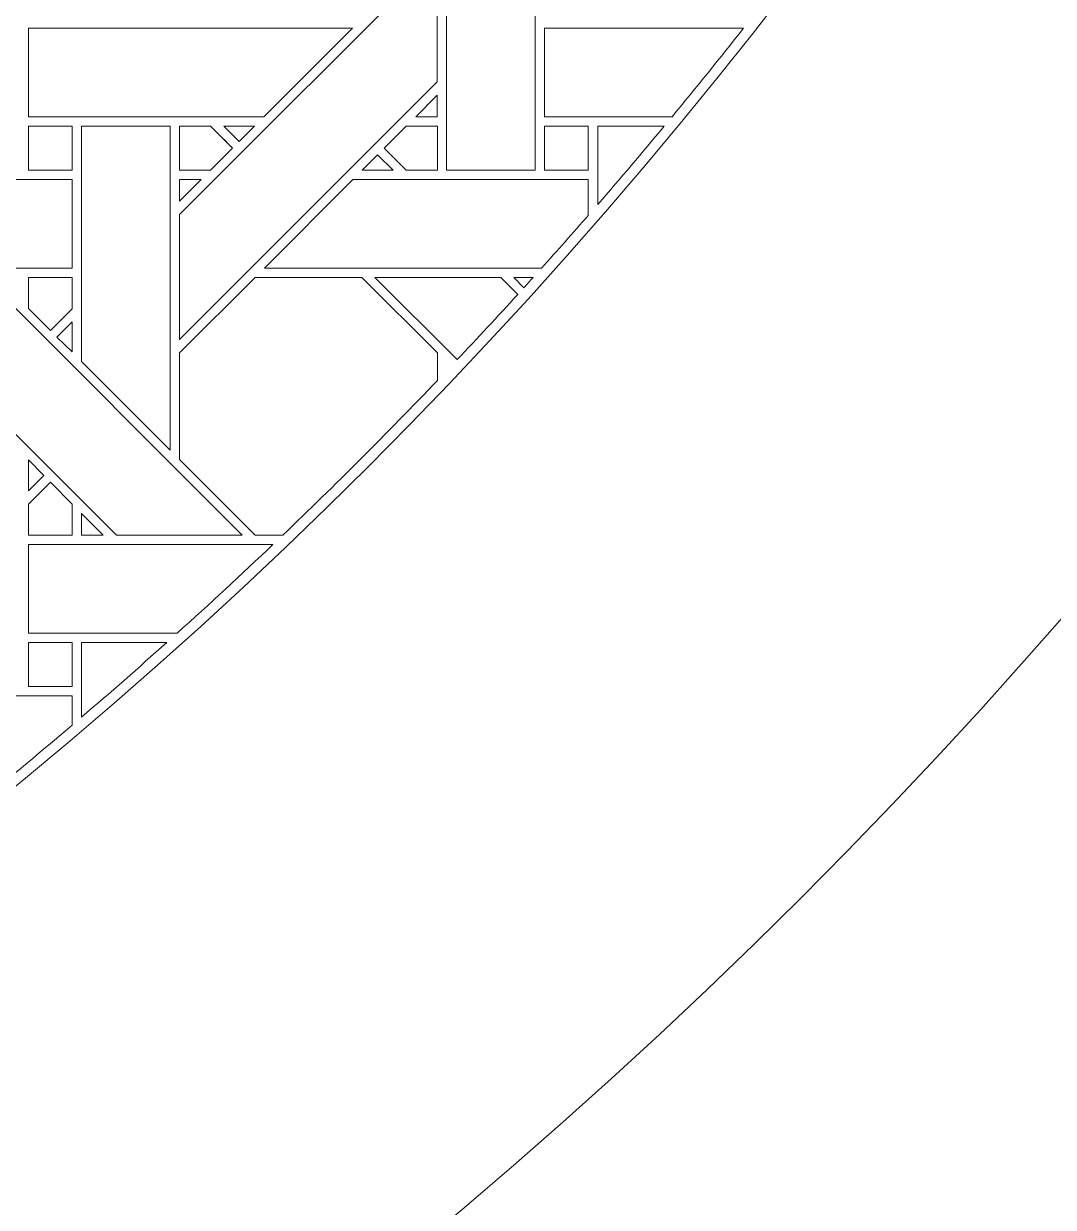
# Model space of a CAD drawing. Header units: inches. Extents: x 2.4 to 22.4, y -0.9 to 19.1.
# Drawn here: x 18.026 to 19.919, y 1.456 to 3.631 of the extents above; entities that cross this region are included whole.
import ezdxf

# ---------------------------------------------------------------- set-up
doc = ezdxf.new("R2010")
doc.units = ezdxf.units.IN
doc.header["$MEASUREMENT"] = 0
doc.layers.add('Design', color=7, linetype='Continuous', lineweight=0)

msp = doc.modelspace()

# ---------------------------------------------------------------- linework, layer by layer
at = {"layer": 'Design'}
for points, knots in [([(12.3829, 19.0948), (6.86, 19.0948), (2.3829, 14.6176), (2.3829, 9.0948), (2.3829, 3.5719), (6.86, -0.9052), (12.3829, -0.9052), (17.9057, -0.9052), (22.3829, 3.5719), (22.3829, 9.0948), (22.3829, 14.6176), (17.9057, 19.0948), (12.3829, 19.0948)], [0, 0, 0, 0, 1, 1, 1, 2, 2, 2, 3, 3, 3, 4, 4, 4, 4]), ([(12.3829, 17.972), (7.4801, 17.972), (3.5056, 13.9975), (3.5056, 9.0948), (3.5056, 4.192), (7.4801, 0.2175), (12.3829, 0.2175), (17.2856, 0.2175), (21.2601, 4.192), (21.2601, 9.0948), (21.2601, 13.9975), (17.2856, 17.972), (12.3829, 17.972)], [0, 0, 0, 0, 1, 1, 1, 2, 2, 2, 3, 3, 3, 4, 4, 4, 4]), ([(18.9663, 3.7957), (18.9663, 3.7957), (18.9663, 3.362), (18.9663, 3.362), (18.9663, 3.362), (18.8036, 3.362), (18.8036, 3.362), (18.8036, 3.362), (18.8036, 3.9579), (18.8036, 3.9579), (18.8036, 3.9579), (18.9663, 3.7957), (18.9663, 3.7957)], [0, 0, 0, 0, 1, 1, 1, 2, 2, 2, 3, 3, 3, 4, 4, 4, 4]), ([(18.3128, 3.2807), (18.3128, 3.2807), (18.7864, 3.7543), (18.7864, 3.7543), (18.7864, 3.7543), (18.7864, 3.5243), (18.7864, 3.5243), (18.7864, 3.5243), (18.3128, 3.0506), (18.3128, 3.0506), (18.3128, 3.0506), (18.3128, 3.2807), (18.3128, 3.2807)], [0, 0, 0, 0, 1, 1, 1, 2, 2, 2, 3, 3, 3, 4, 4, 4, 4]), ([(18.0349, 3.4601), (18.0349, 3.4601), (18.0349, 3.6228), (18.0349, 3.6228), (18.0349, 3.6228), (18.6306, 3.6228), (18.6306, 3.6228), (18.6306, 3.6228), (18.4679, 3.4601), (18.4679, 3.4601), (18.4679, 3.4601), (18.0349, 3.4601), (18.0349, 3.4601)], [0, 0, 0, 0, 1, 1, 1, 2, 2, 2, 3, 3, 3, 4, 4, 4, 4]), ([(18.9836, 3.4601), (18.9836, 3.4601), (18.9836, 3.6228), (18.9836, 3.6228), (18.9836, 3.6228), (19.3491, 3.6228), (19.3491, 3.6228), (19.306, 3.5681), (19.2622, 3.5139), (19.2178, 3.4601), (19.2178, 3.4601), (18.9836, 3.4601), (18.9836, 3.4601)], [0, 0, 0, 0, 1, 1, 1, 2, 2, 2, 3, 3, 3, 4, 4, 4, 4]), ([(18.7864, 3.4999), (18.7864, 3.4999), (18.7864, 3.4601), (18.7864, 3.4601), (18.7864, 3.4601), (18.7467, 3.4601), (18.7467, 3.4601), (18.7467, 3.4601), (18.7864, 3.4999), (18.7864, 3.4999)], [0, 0, 0, 0, 1, 1, 1, 2, 2, 2, 3, 3, 3, 3]), ([(18.0349, 3.4428), (18.0349, 3.4428), (18.1152, 3.4428), (18.1152, 3.4428), (18.1152, 3.4428), (18.1152, 3.362), (18.1152, 3.362), (18.1152, 3.362), (18.0349, 3.362), (18.0349, 3.362), (18.0349, 3.362), (18.0349, 3.4428), (18.0349, 3.4428)], [0, 0, 0, 0, 1, 1, 1, 2, 2, 2, 3, 3, 3, 4, 4, 4, 4]), ([(18.0349, 3.362), (18.0349, 3.362), (18.0349, 3.4428), (18.0349, 3.4428), (18.0349, 3.4428), (18.1152, 3.4428), (18.1152, 3.4428), (18.1152, 3.4428), (18.1152, 3.362), (18.1152, 3.362), (18.1152, 3.362), (18.0349, 3.362), (18.0349, 3.362)], [0, 0, 0, 0, 1, 1, 1, 2, 2, 2, 3, 3, 3, 4, 4, 4, 4]), ([(18.2956, 3.4428), (18.2956, 3.4428), (18.2956, 2.8477), (18.2956, 2.8477), (18.2956, 2.8477), (18.1327, 3.0106), (18.1327, 3.0106), (18.1327, 3.0106), (18.1327, 3.4428), (18.1327, 3.4428), (18.1327, 3.4428), (18.2956, 3.4428), (18.2956, 3.4428)], [0, 0, 0, 0, 1, 1, 1, 2, 2, 2, 3, 3, 3, 4, 4, 4, 4]), ([(18.4102, 3.4024), (18.4102, 3.4024), (18.3698, 3.362), (18.3698, 3.362), (18.3698, 3.362), (18.3128, 3.362), (18.3128, 3.362), (18.3128, 3.362), (18.3128, 3.4428), (18.3128, 3.4428), (18.3128, 3.4428), (18.3699, 3.4428), (18.3699, 3.4428), (18.375, 3.4377), (18.4058, 3.4069), (18.4102, 3.4024)], [0, 0, 0, 0, 1, 1, 1, 2, 2, 2, 3, 3, 3, 4, 4, 4, 5, 5, 5, 5]), ([(18.3128, 3.362), (18.3128, 3.362), (18.3128, 3.4428), (18.3128, 3.4428), (18.3128, 3.4428), (18.3699, 3.4428), (18.3699, 3.4428), (18.3752, 3.4375), (18.406, 3.4067), (18.4102, 3.4024), (18.4102, 3.4024), (18.3698, 3.362), (18.3698, 3.362), (18.3698, 3.362), (18.3128, 3.362), (18.3128, 3.362)], [0, 0, 0, 0, 1, 1, 1, 2, 2, 2, 3, 3, 3, 4, 4, 4, 5, 5, 5, 5]), ([(18.3942, 3.4428), (18.3942, 3.4428), (18.4507, 3.4428), (18.4507, 3.4428), (18.4507, 3.4428), (18.4224, 3.4146), (18.4224, 3.4146), (18.4224, 3.4146), (18.3942, 3.4428), (18.3942, 3.4428)], [0, 0, 0, 0, 1, 1, 1, 2, 2, 2, 3, 3, 3, 3]), ([(18.7294, 3.4428), (18.7294, 3.4428), (18.7865, 3.4428), (18.7865, 3.4428), (18.7865, 3.4428), (18.7865, 3.362), (18.7865, 3.362), (18.7865, 3.362), (18.7294, 3.362), (18.7294, 3.362), (18.7294, 3.362), (18.689, 3.4024), (18.689, 3.4024), (18.689, 3.4024), (18.7294, 3.4428), (18.7294, 3.4428)], [0, 0, 0, 0, 1, 1, 1, 2, 2, 2, 3, 3, 3, 4, 4, 4, 5, 5, 5, 5]), ([(18.689, 3.4024), (18.689, 3.4024), (18.7294, 3.4428), (18.7294, 3.4428), (18.7294, 3.4428), (18.7865, 3.4428), (18.7865, 3.4428), (18.7865, 3.4428), (18.7865, 3.362), (18.7865, 3.362), (18.7865, 3.362), (18.7294, 3.362), (18.7294, 3.362), (18.7294, 3.362), (18.689, 3.4024), (18.689, 3.4024)], [0, 0, 0, 0, 1, 1, 1, 2, 2, 2, 3, 3, 3, 4, 4, 4, 5, 5, 5, 5]), ([(18.9837, 3.4428), (18.9837, 3.4428), (19.0639, 3.4428), (19.0639, 3.4428), (19.0639, 3.4428), (19.0639, 3.362), (19.0639, 3.362), (19.0639, 3.362), (18.9837, 3.362), (18.9837, 3.362), (18.9837, 3.362), (18.9837, 3.4428), (18.9837, 3.4428)], [0, 0, 0, 0, 1, 1, 1, 2, 2, 2, 3, 3, 3, 4, 4, 4, 4]), ([(18.9837, 3.362), (18.9837, 3.362), (18.9837, 3.4428), (18.9837, 3.4428), (18.9837, 3.4428), (19.0639, 3.4428), (19.0639, 3.4428), (19.0639, 3.4428), (19.0639, 3.362), (19.0639, 3.362), (19.0639, 3.362), (18.9837, 3.362), (18.9837, 3.362)], [0, 0, 0, 0, 1, 1, 1, 2, 2, 2, 3, 3, 3, 4, 4, 4, 4]), ([(19.0814, 3.2991), (19.0814, 3.2991), (19.0814, 3.4428), (19.0814, 3.4428), (19.0814, 3.4428), (19.2034, 3.4428), (19.2034, 3.4428), (19.1632, 3.3945), (19.1226, 3.3466), (19.0814, 3.2991)], [0, 0, 0, 0, 1, 1, 1, 2, 2, 2, 3, 3, 3, 3]), ([(18.6768, 3.3903), (18.6768, 3.3903), (18.7051, 3.362), (18.7051, 3.362), (18.7051, 3.362), (18.6486, 3.362), (18.6486, 3.362), (18.6486, 3.362), (18.6768, 3.3903), (18.6768, 3.3903)], [0, 0, 0, 0, 1, 1, 1, 2, 2, 2, 3, 3, 3, 3]), ([(17.5199, 3.1821), (17.5199, 3.1821), (17.6827, 3.3449), (17.6827, 3.3449), (17.6827, 3.3449), (18.1152, 3.3449), (18.1152, 3.3449), (18.1152, 3.3449), (18.1152, 3.1821), (18.1152, 3.1821), (18.1152, 3.1821), (17.5199, 3.1821), (17.5199, 3.1821)], [0, 0, 0, 0, 1, 1, 1, 2, 2, 2, 3, 3, 3, 4, 4, 4, 4]), ([(18.3526, 3.3449), (18.3526, 3.3449), (18.3128, 3.3051), (18.3128, 3.3051), (18.3128, 3.3051), (18.3128, 3.3449), (18.3128, 3.3449), (18.3128, 3.3449), (18.3526, 3.3449), (18.3526, 3.3449)], [0, 0, 0, 0, 1, 1, 1, 2, 2, 2, 3, 3, 3, 3]), ([(18.978, 3.1821), (18.978, 3.1821), (18.4686, 3.1821), (18.4686, 3.1821), (18.4686, 3.1821), (18.6314, 3.3449), (18.6314, 3.3449), (18.6314, 3.3449), (19.0639, 3.3449), (19.0639, 3.3449), (19.0639, 3.3449), (19.0639, 3.279), (19.0639, 3.279), (19.0355, 3.2465), (19.0069, 3.2142), (18.978, 3.1821)], [0, 0, 0, 0, 1, 1, 1, 2, 2, 2, 3, 3, 3, 4, 4, 4, 5, 5, 5, 5]), ([(17.7232, 3.165), (17.7232, 3.165), (17.9541, 3.165), (17.9541, 3.165), (17.9541, 3.165), (18.4278, 2.6913), (18.4278, 2.6913), (18.4278, 2.6913), (18.1968, 2.6913), (18.1968, 2.6913), (18.1968, 2.6913), (17.7232, 3.165), (17.7232, 3.165)], [0, 0, 0, 0, 1, 1, 1, 2, 2, 2, 3, 3, 3, 4, 4, 4, 4]), ([(18.1152, 3.1649), (18.1152, 3.1649), (18.1152, 3.1073), (18.1152, 3.1073), (18.1152, 3.1073), (18.0753, 3.0674), (18.0753, 3.0674), (18.0753, 3.0674), (18.0349, 3.1077), (18.0349, 3.1077), (18.0349, 3.1077), (18.0349, 3.1649), (18.0349, 3.1649), (18.0349, 3.1649), (18.1152, 3.1649), (18.1152, 3.1649)], [0, 0, 0, 0, 1, 1, 1, 2, 2, 2, 3, 3, 3, 4, 4, 4, 5, 5, 5, 5]), ([(18.0753, 3.0674), (18.0753, 3.0674), (18.0349, 3.1077), (18.0349, 3.1077), (18.0349, 3.1077), (18.0349, 3.1649), (18.0349, 3.1649), (18.0349, 3.1649), (18.1152, 3.1649), (18.1152, 3.1649), (18.1152, 3.1649), (18.1152, 3.1073), (18.1152, 3.1073), (18.1152, 3.1073), (18.0753, 3.0674), (18.0753, 3.0674)], [0, 0, 0, 0, 1, 1, 1, 2, 2, 2, 3, 3, 3, 4, 4, 4, 5, 5, 5, 5]), ([(18.646, 2.8316), (18.5986, 2.7842), (18.5507, 2.7375), (18.5024, 2.6913), (18.5024, 2.6913), (18.452, 2.6913), (18.452, 2.6913), (18.452, 2.6913), (18.3128, 2.8305), (18.3128, 2.8305), (18.3128, 2.8305), (18.3128, 3.0262), (18.3128, 3.0262), (18.3128, 3.0262), (18.4515, 3.1649), (18.4515, 3.1649), (18.4515, 3.1649), (18.6477, 3.1649), (18.6477, 3.1649), (18.6477, 3.1649), (18.7865, 3.0262), (18.7865, 3.0262), (18.7865, 3.0262), (18.7865, 2.9754), (18.7865, 2.9754), (18.7402, 2.927), (18.6934, 2.8791), (18.646, 2.8316)], [0, 0, 0, 0, 1, 1, 1, 2, 2, 2, 3, 3, 3, 4, 4, 4, 5, 5, 5, 6, 6, 6, 7, 7, 7, 8, 8, 8, 9, 9, 9, 9]), ([(18.7865, 2.9754), (18.7402, 2.927), (18.6934, 2.8791), (18.646, 2.8316), (18.5986, 2.7842), (18.5507, 2.7375), (18.5024, 2.6913), (18.5024, 2.6913), (18.452, 2.6913), (18.452, 2.6913), (18.452, 2.6913), (18.3128, 2.8305), (18.3128, 2.8305), (18.3128, 2.8305), (18.3128, 3.0262), (18.3128, 3.0262), (18.3128, 3.0262), (18.4515, 3.1649), (18.4515, 3.1649), (18.4515, 3.1649), (18.6477, 3.1649), (18.6477, 3.1649), (18.6477, 3.1649), (18.7865, 3.0262), (18.7865, 3.0262), (18.7865, 3.0262), (18.7865, 2.9754), (18.7865, 2.9754)], [0, 0, 0, 0, 1, 1, 1, 2, 2, 2, 3, 3, 3, 4, 4, 4, 5, 5, 5, 6, 6, 6, 7, 7, 7, 8, 8, 8, 9, 9, 9, 9]), ([(18.823, 3.0139), (18.823, 3.0139), (18.6719, 3.165), (18.6719, 3.165), (18.6719, 3.165), (18.9029, 3.165), (18.9029, 3.165), (18.9029, 3.165), (18.9342, 3.1336), (18.9342, 3.1336), (18.8976, 3.0934), (18.8604, 3.0535), (18.823, 3.0139)], [0, 0, 0, 0, 1, 1, 1, 2, 2, 2, 3, 3, 3, 4, 4, 4, 4]), ([(18.9457, 3.1461), (18.9457, 3.1461), (18.927, 3.165), (18.927, 3.165), (18.927, 3.165), (18.9626, 3.165), (18.9626, 3.165), (18.9569, 3.1587), (18.9514, 3.1524), (18.9457, 3.1461)], [0, 0, 0, 0, 1, 1, 1, 2, 2, 2, 3, 3, 3, 3]), ([(18.1152, 3.0831), (18.1152, 3.0831), (18.1152, 3.028), (18.1152, 3.028), (18.1152, 3.028), (18.0874, 3.0553), (18.0874, 3.0553), (18.0874, 3.0553), (18.1152, 3.0831), (18.1152, 3.0831)], [0, 0, 0, 0, 1, 1, 1, 2, 2, 2, 3, 3, 3, 3]), ([(18.0349, 2.7728), (18.0349, 2.7728), (18.0349, 2.8295), (18.0349, 2.8295), (18.0349, 2.8295), (18.0631, 2.8009), (18.0631, 2.8009), (18.0631, 2.8009), (18.0349, 2.7728), (18.0349, 2.7728)], [0, 0, 0, 0, 1, 1, 1, 2, 2, 2, 3, 3, 3, 3]), ([(18.0349, 2.691), (18.0349, 2.691), (18.0349, 2.7483), (18.0349, 2.7483), (18.0349, 2.7483), (18.0753, 2.7887), (18.0753, 2.7887), (18.0753, 2.7887), (18.1156, 2.7483), (18.1156, 2.7483), (18.1156, 2.7483), (18.1156, 2.691), (18.1156, 2.691), (18.1156, 2.691), (18.0349, 2.691), (18.0349, 2.691)], [0, 0, 0, 0, 1, 1, 1, 2, 2, 2, 3, 3, 3, 4, 4, 4, 5, 5, 5, 5]), ([(18.0349, 2.7483), (18.0349, 2.7483), (18.0753, 2.7887), (18.0753, 2.7887), (18.0753, 2.7887), (18.1156, 2.7483), (18.1156, 2.7483), (18.1156, 2.7483), (18.1156, 2.691), (18.1156, 2.691), (18.1156, 2.691), (18.0349, 2.691), (18.0349, 2.691), (18.0349, 2.691), (18.0349, 2.7483), (18.0349, 2.7483)], [0, 0, 0, 0, 1, 1, 1, 2, 2, 2, 3, 3, 3, 4, 4, 4, 5, 5, 5, 5]), ([(18.1725, 2.6913), (18.1725, 2.6913), (18.1328, 2.6913), (18.1328, 2.6913), (18.1328, 2.6913), (18.1328, 2.7311), (18.1328, 2.7311), (18.1328, 2.7311), (18.1725, 2.6913), (18.1725, 2.6913)], [0, 0, 0, 0, 1, 1, 1, 2, 2, 2, 3, 3, 3, 3]), ([(18.0349, 2.5114), (18.0349, 2.5114), (18.0349, 2.6741), (18.0349, 2.6741), (18.0349, 2.6741), (18.4844, 2.6741), (18.4844, 2.6741), (18.4264, 2.619), (18.3678, 2.5648), (18.3086, 2.5114), (18.3086, 2.5114), (18.0349, 2.5114), (18.0349, 2.5114)], [0, 0, 0, 0, 1, 1, 1, 2, 2, 2, 3, 3, 3, 4, 4, 4, 4]), ([(18.0349, 2.4941), (18.0349, 2.4941), (18.1152, 2.4941), (18.1152, 2.4941), (18.1152, 2.4941), (18.1152, 2.4133), (18.1152, 2.4133), (18.1152, 2.4133), (18.0349, 2.4133), (18.0349, 2.4133), (18.0349, 2.4133), (18.0349, 2.4941), (18.0349, 2.4941)], [0, 0, 0, 0, 1, 1, 1, 2, 2, 2, 3, 3, 3, 4, 4, 4, 4]), ([(18.0349, 2.4133), (18.0349, 2.4133), (18.0349, 2.4941), (18.0349, 2.4941), (18.0349, 2.4941), (18.1152, 2.4941), (18.1152, 2.4941), (18.1152, 2.4941), (18.1152, 2.4133), (18.1152, 2.4133), (18.1152, 2.4133), (18.0349, 2.4133), (18.0349, 2.4133)], [0, 0, 0, 0, 1, 1, 1, 2, 2, 2, 3, 3, 3, 4, 4, 4, 4]), ([(18.1327, 2.3569), (18.1327, 2.3569), (18.1327, 2.4941), (18.1327, 2.4941), (18.1327, 2.4941), (18.2894, 2.4941), (18.2894, 2.4941), (18.2376, 2.4477), (18.1854, 2.4019), (18.1327, 2.3569)], [0, 0, 0, 0, 1, 1, 1, 2, 2, 2, 3, 3, 3, 3]), ([(17.9852, 2.2334), (17.9852, 2.2334), (17.5199, 2.2334), (17.5199, 2.2334), (17.5199, 2.2334), (17.6827, 2.3962), (17.6827, 2.3962), (17.6827, 2.3962), (18.1152, 2.3962), (18.1152, 2.3962), (18.1152, 2.3962), (18.1152, 2.3418), (18.1152, 2.3418), (18.0722, 2.3052), (18.0288, 2.2691), (17.9852, 2.2334)], [0, 0, 0, 0, 1, 1, 1, 2, 2, 2, 3, 3, 3, 4, 4, 4, 5, 5, 5, 5])]:
    msp.add_open_spline(points, degree=3, knots=knots, dxfattribs=at)

doc.saveas('drawing.dxf')
